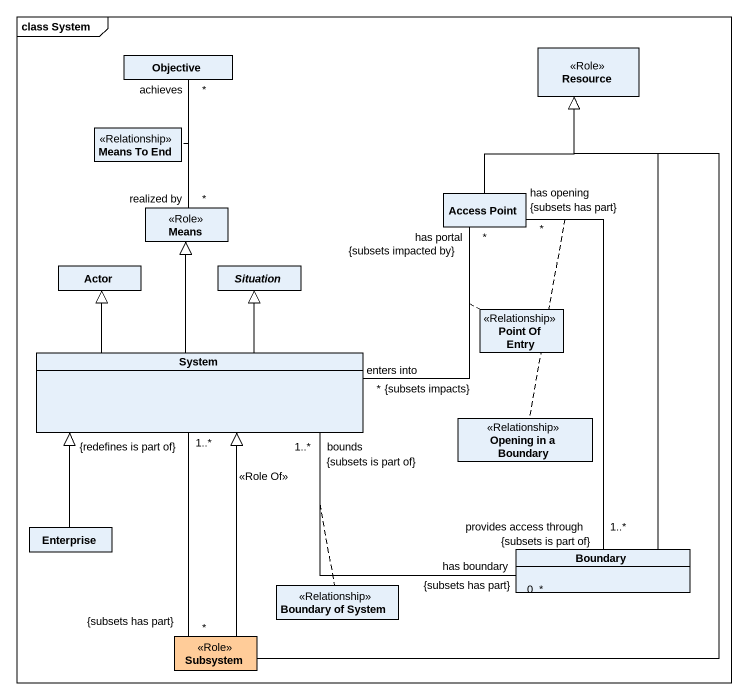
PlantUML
@startuml
mainframe class System
hide circle
hide empty members
class Objective
class Resource <<Role>>
class "Means To End" as Means_To_End <<Relationship>>
class Means <<Role>>
class "Access Point" as Access_Point
class "Actor" as Actor_
abstract class Situation
class System
class "Point Of Entry" as Point_Of_Entry <<Relationship>>
class "Opening in a Boundary" as Opening_in_a_Boundary <<Relationship>>
class Enterprise
class "Boundary of System" as Boundary_of_System <<Relationship>>
class "Boundary" as Boundary_
class Subsystem <<Role>> #FFCC99
Means "realized by\n*" -up- "achieves\n*" Objective
(Means, Objective) .. Means_To_End
Access_Point -up-|> Resource
Access_Point "has portal\n*\n{subsets impacted by}" -- "enters into\n*\n{subsets impacts}" System
(Access_Point, System) .. Point_Of_Entry
Access_Point "has opening\n*\n{subsets has part}" -- "provides access through\n1..*\n{subsets is part of}" Boundary_
(Access_Point, Boundary_) .. Opening_in_a_Boundary
System -up-|> Means
System -up-|> Actor_
System -up-|> Situation
System "bounds\n1..*\n{subsets is part of}" -right- "has boundary\n0..*\n{subsets has part}" Boundary_
(System, Boundary_) .. Boundary_of_System
Enterprise -up-|> System
Boundary_ -up-|> Resource
Subsystem -up-|> Resource
Subsystem -up-|> System : <<Role Of>>
Subsystem "*\n{subsets has part}" -up- "1..*\n{redefines is part of}" System
@enduml
